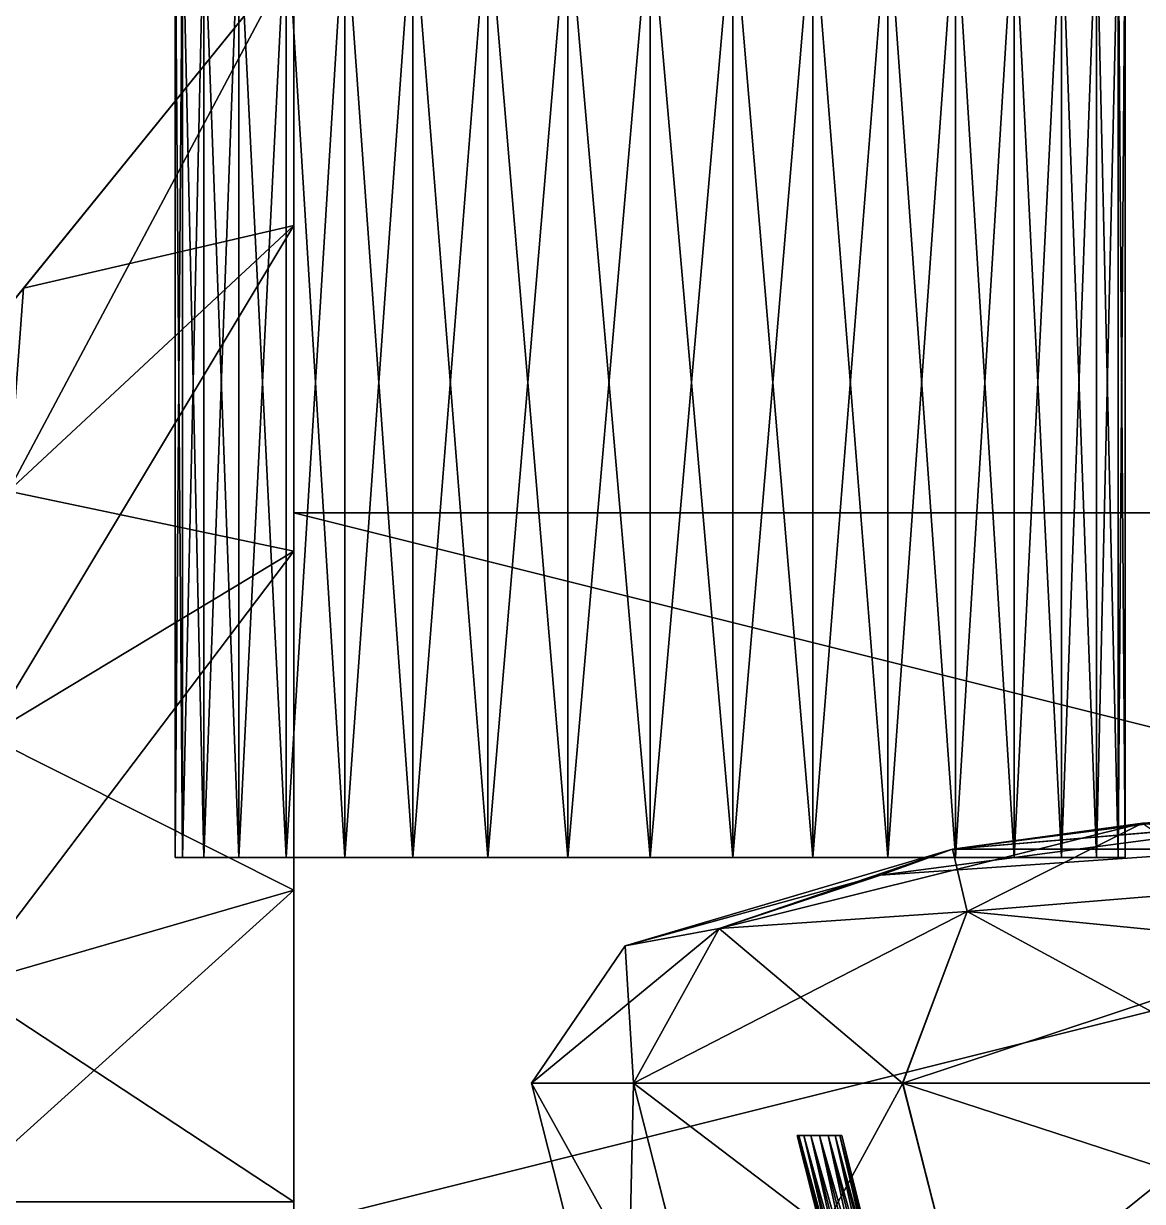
# Model space of a CAD drawing. Header units: metres. Extents: x -1.08 to 1.08, y -0.87 to 1.76.
# Drawn here: x -0.7138 to -0.2428, y -0.0498 to 0.446 of the extents above; entities that cross this region are included whole.
import ezdxf

# ---------------------------------------------------------------- set-up
doc = ezdxf.new("R2010")
doc.units = ezdxf.units.M

msp = doc.modelspace()

# ---------------------------------------------------------------- linework, layer by layer
at = {"layer": 'Body'}
for points in [[(-0.83763, 0.18187, -0.02937), (-0.83763, 0.18187, -0.17062), (-0.6, 0.475, -0.1)], [(-0.6, 0.475, -0.05234), (-0.71383, 0.33458, -0.00789), (-0.83763, 0.18187, -0.02937)], [(-0.6, 0.475, -0.05234), (-0.83763, 0.18187, -0.02937), (-0.6, 0.475, -0.1)], [(-0.6, 0.475, -0.1), (-0.83763, 0.18187, -0.17062), (-0.6, 0.475, -0.14766)], [(-0.6, 0.475, -0.14766), (-0.83763, 0.18187, -0.17062), (-0.71383, 0.33458, -0.19211)], [(-0.6, 0.475, 0), (-0.72019, 0.2491, -0.00789), (-0.71383, 0.33458, -0.00789)], [(-0.6, 0.475, 0), (-0.6, 0.36091, 0), (-0.72019, 0.2491, -0.00789)], [(-0.71383, 0.33458, -0.19211), (-0.6, 0.36091, -0.2), (-0.6, 0.475, -0.2)], [(-0.6, 0.475, -0.2), (-0.6, 0.475, -0.14766), (-0.71383, 0.33458, -0.19211)], [(-0.6, 0.475, 0), (-0.71383, 0.33458, -0.00789), (-0.6, 0.475, -0.05234)], [(-0.6, 0.475, -0.05234), (-0.6, 0.36091, 0), (-0.6, 0.475, 0)], [(-0.6, 0.475, -0.05234), (-0.6, 0.36091, -0.05234), (-0.6, 0.36091, 0)], [(-0.6, 0.475, -0.1), (-0.6, 0.36091, -0.05234), (-0.6, 0.475, -0.05234)], [(-0.6, 0.475, -0.1), (-0.6, 0.36091, -0.1), (-0.6, 0.36091, -0.05234)], [(-0.6, 0.475, -0.14766), (-0.6, 0.36091, -0.1), (-0.6, 0.475, -0.1)], [(-0.6, 0.475, -0.14766), (-0.6, 0.36091, -0.14766), (-0.6, 0.36091, -0.1)], [(-0.6, 0.475, -0.2), (-0.6, 0.36091, -0.14766), (-0.6, 0.475, -0.14766)], [(-0.6, 0.475, -0.2), (-0.6, 0.36091, -0.2), (-0.6, 0.36091, -0.14766)], [(-0.6, 0.36091, 0), (-0.72925, 0.14604, -0.00789), (-0.72019, 0.2491, -0.00789)], [(-0.6, 0.36091, 0), (-0.6, 0.22395, 0), (-0.72925, 0.14604, -0.00789)], [(-0.71383, 0.33458, -0.19211), (-0.72019, 0.2491, -0.19211), (-0.6, 0.36091, -0.2)], [(-0.72019, 0.2491, -0.19211), (-0.6, 0.22395, -0.2), (-0.6, 0.36091, -0.2)], [(-0.6, 0.36091, -0.05234), (-0.6, 0.22395, 0), (-0.6, 0.36091, 0)], [(-0.6, 0.36091, -0.05234), (-0.6, 0.22395, -0.05234), (-0.6, 0.22395, 0)], [(-0.6, 0.36091, -0.1), (-0.6, 0.22395, -0.05234), (-0.6, 0.36091, -0.05234)], [(-0.6, 0.36091, -0.1), (-0.6, 0.22395, -0.1), (-0.6, 0.22395, -0.05234)], [(-0.6, 0.36091, -0.14766), (-0.6, 0.22395, -0.1), (-0.6, 0.36091, -0.1)], [(-0.6, 0.36091, -0.14766), (-0.6, 0.22395, -0.14766), (-0.6, 0.22395, -0.1)], [(-0.6, 0.36091, -0.2), (-0.6, 0.22395, -0.14766), (-0.6, 0.36091, -0.14766)], [(-0.6, 0.36091, -0.2), (-0.6, 0.22395, -0.2), (-0.6, 0.22395, -0.14766)], [(-0.83763, 0.18187, -0.17062), (-0.72019, 0.2491, -0.19211), (-0.71383, 0.33458, -0.19211)], [(-0.72019, 0.2491, -0.19211), (-0.72925, 0.14604, -0.19211), (-0.6, 0.22395, -0.2)], [(-0.6, 0.22395, 0), (-0.73854, 0.04111, -0.00789), (-0.72925, 0.14604, -0.00789)], [(-0.6, 0.22395, 0), (-0.6, 0.08126, 0), (-0.73854, 0.04111, -0.00789)], [(-0.72925, 0.14604, -0.19211), (-0.6, 0.08126, -0.2), (-0.6, 0.22395, -0.2)], [(-0.6, 0.22395, -0.05234), (-0.6, 0.08126, 0), (-0.6, 0.22395, 0)], [(-0.6, 0.22395, -0.05234), (-0.6, 0.08126, -0.05234), (-0.6, 0.08126, 0)], [(-0.6, 0.22395, -0.1), (-0.6, 0.08126, -0.05234), (-0.6, 0.22395, -0.05234)], [(-0.6, 0.22395, -0.1), (-0.6, 0.08126, -0.1), (-0.6, 0.08126, -0.05234)], [(-0.6, 0.22395, -0.14766), (-0.6, 0.08126, -0.1), (-0.6, 0.22395, -0.1)], [(-0.6, 0.22395, -0.14766), (-0.6, 0.08126, -0.14766), (-0.6, 0.08126, -0.1)], [(-0.6, 0.22395, -0.2), (-0.6, 0.08126, -0.14766), (-0.6, 0.22395, -0.14766)], [(-0.6, 0.22395, -0.2), (-0.6, 0.08126, -0.2), (-0.6, 0.08126, -0.14766)], [(-0.72925, 0.14604, -0.19211), (-0.73854, 0.04111, -0.19211), (-0.6, 0.08126, -0.2)], [(-0.6, 0.08126, 0), (-0.74561, -0.05, -0.00789), (-0.73854, 0.04111, -0.00789)], [(-0.6, 0.08126, 0), (-0.6, -0.05, 0), (-0.74561, -0.05, -0.00789)], [(-0.73854, 0.04111, -0.19211), (-0.6, -0.05, -0.2), (-0.6, 0.08126, -0.2)], [(-0.6, 0.08126, -0.05234), (-0.6, -0.05, 0), (-0.6, 0.08126, 0)], [(-0.6, 0.08126, -0.05234), (-0.6, -0.05, -0.05234), (-0.6, -0.05, 0)], [(-0.6, 0.08126, -0.1), (-0.6, -0.05, -0.05234), (-0.6, 0.08126, -0.05234)], [(-0.6, 0.08126, -0.1), (-0.6, -0.05, -0.1), (-0.6, -0.05, -0.05234)], [(-0.6, 0.08126, -0.14766), (-0.6, -0.05, -0.1), (-0.6, 0.08126, -0.1)], [(-0.6, 0.08126, -0.14766), (-0.6, -0.05, -0.14766), (-0.6, -0.05, -0.1)], [(-0.6, 0.08126, -0.2), (-0.6, -0.05, -0.14766), (-0.6, 0.08126, -0.14766)], [(-0.6, 0.08126, -0.2), (-0.6, -0.05, -0.2), (-0.6, -0.05, -0.14766)], [(-0.73854, 0.04111, -0.19211), (-0.74561, -0.05, -0.19211), (-0.6, -0.05, -0.2)]]:
    msp.add_3dface(points, dxfattribs=at)
at = {"layer": 'Cube'}
for points in [[(-0.6, 0.24, 0), (0.6, -0.06, 0), (-0.6, -0.06, 0)], [(-0.6, 0.24, 0), (0.6, 0.24, 0), (0.6, -0.06, 0)], [(-0.6, -0.06, -0.2), (-0.6, 0.24, 0), (-0.6, -0.06, 0)], [(-0.6, -0.06, -0.2), (-0.6, 0.24, -0.2), (-0.6, 0.24, 0)], [(0.6, 0.24, -0.2), (-0.6, 0.24, 0), (-0.6, 0.24, -0.2)], [(0.6, 0.24, -0.2), (0.6, 0.24, 0), (-0.6, 0.24, 0)], [(-0.6, -0.06, -0.2), (0.6, 0.24, -0.2), (-0.6, 0.24, -0.2)], [(-0.6, -0.06, -0.2), (0.6, -0.06, -0.2), (0.6, 0.24, -0.2)]]:
    msp.add_3dface(points, dxfattribs=at)
at = {"layer": 'Cylinder 13'}
for points in [[(-0.65, 0.095, -0.3), (-0.64696, 0.495, -0.26527), (-0.64696, 0.095, -0.26527)], [(-0.65, 0.095, -0.3), (-0.65, 0.495, -0.3), (-0.64696, 0.495, -0.26527)], [(-0.64696, 0.095, -0.33473), (-0.65, 0.495, -0.3), (-0.65, 0.095, -0.3)], [(-0.64696, 0.095, -0.33473), (-0.64696, 0.495, -0.33473), (-0.65, 0.495, -0.3)], [(-0.64696, 0.095, -0.26527), (-0.63794, 0.495, -0.2316), (-0.63794, 0.095, -0.2316)], [(-0.64696, 0.095, -0.26527), (-0.64696, 0.495, -0.26527), (-0.63794, 0.495, -0.2316)], [(-0.63794, 0.095, -0.3684), (-0.64696, 0.495, -0.33473), (-0.64696, 0.095, -0.33473)], [(-0.63794, 0.095, -0.3684), (-0.63794, 0.495, -0.3684), (-0.64696, 0.495, -0.33473)], [(-0.63794, 0.095, -0.2316), (-0.62321, 0.495, -0.2), (-0.6232, 0.095, -0.2)], [(-0.63794, 0.095, -0.2316), (-0.63794, 0.495, -0.2316), (-0.62321, 0.495, -0.2)], [(-0.6232, 0.095, -0.4), (-0.63794, 0.495, -0.3684), (-0.63794, 0.095, -0.3684)], [(-0.6232, 0.095, -0.4), (-0.62321, 0.495, -0.4), (-0.63794, 0.495, -0.3684)], [(-0.6232, 0.095, -0.2), (-0.62321, 0.495, -0.2), (-0.60321, 0.495, -0.17144)], [(-0.60321, 0.095, -0.42856), (-0.62321, 0.495, -0.4), (-0.6232, 0.095, -0.4)], [(-0.60321, 0.095, -0.42856), (-0.60321, 0.495, -0.42856), (-0.62321, 0.495, -0.4)], [(-0.6232, 0.095, -0.2), (-0.60321, 0.495, -0.17144), (-0.60321, 0.095, -0.17144)], [(-0.60321, 0.095, -0.17144), (-0.57856, 0.495, -0.14679), (-0.57856, 0.095, -0.14679)], [(-0.60321, 0.095, -0.17144), (-0.60321, 0.495, -0.17144), (-0.57856, 0.495, -0.14679)], [(-0.57856, 0.095, -0.45321), (-0.60321, 0.495, -0.42856), (-0.60321, 0.095, -0.42856)], [(-0.57856, 0.095, -0.45321), (-0.57856, 0.495, -0.45321), (-0.60321, 0.495, -0.42856)], [(-0.57856, 0.095, -0.14679), (-0.55, 0.495, -0.12679), (-0.55, 0.095, -0.12679)], [(-0.57856, 0.095, -0.14679), (-0.57856, 0.495, -0.14679), (-0.55, 0.495, -0.12679)], [(-0.55, 0.095, -0.47321), (-0.57856, 0.495, -0.45321), (-0.57856, 0.095, -0.45321)], [(-0.55, 0.095, -0.47321), (-0.55, 0.495, -0.47321), (-0.57856, 0.495, -0.45321)], [(-0.55, 0.095, -0.12679), (-0.5184, 0.495, -0.11206), (-0.5184, 0.095, -0.11206)], [(-0.55, 0.095, -0.12679), (-0.55, 0.495, -0.12679), (-0.5184, 0.495, -0.11206)], [(-0.5184, 0.095, -0.48794), (-0.55, 0.495, -0.47321), (-0.55, 0.095, -0.47321)], [(-0.5184, 0.095, -0.48794), (-0.5184, 0.495, -0.48794), (-0.55, 0.495, -0.47321)], [(-0.5184, 0.095, -0.11206), (-0.48473, 0.495, -0.10304), (-0.48473, 0.095, -0.10304)], [(-0.5184, 0.095, -0.11206), (-0.5184, 0.495, -0.11206), (-0.48473, 0.495, -0.10304)], [(-0.48473, 0.095, -0.49696), (-0.5184, 0.495, -0.48794), (-0.5184, 0.095, -0.48794)], [(-0.48473, 0.095, -0.49696), (-0.48473, 0.495, -0.49696), (-0.5184, 0.495, -0.48794)], [(-0.48473, 0.095, -0.10304), (-0.45, 0.495, -0.1), (-0.45, 0.095, -0.1)], [(-0.48473, 0.095, -0.10304), (-0.48473, 0.495, -0.10304), (-0.45, 0.495, -0.1)], [(-0.45, 0.095, -0.5), (-0.48473, 0.495, -0.49696), (-0.48473, 0.095, -0.49696)], [(-0.45, 0.095, -0.5), (-0.45, 0.495, -0.5), (-0.48473, 0.495, -0.49696)], [(-0.41527, 0.095, -0.49696), (-0.45, 0.495, -0.5), (-0.45, 0.095, -0.5)], [(-0.41527, 0.095, -0.49696), (-0.41527, 0.495, -0.49696), (-0.45, 0.495, -0.5)], [(-0.45, 0.095, -0.1), (-0.41527, 0.495, -0.10304), (-0.41527, 0.095, -0.10304)], [(-0.45, 0.095, -0.1), (-0.45, 0.495, -0.1), (-0.41527, 0.495, -0.10304)], [(-0.3816, 0.095, -0.48794), (-0.41527, 0.495, -0.49696), (-0.41527, 0.095, -0.49696)], [(-0.3816, 0.095, -0.48794), (-0.3816, 0.495, -0.48794), (-0.41527, 0.495, -0.49696)], [(-0.41527, 0.095, -0.10304), (-0.3816, 0.495, -0.11206), (-0.3816, 0.095, -0.11206)], [(-0.41527, 0.095, -0.10304), (-0.41527, 0.495, -0.10304), (-0.3816, 0.495, -0.11206)], [(-0.35, 0.095, -0.47321), (-0.3816, 0.495, -0.48794), (-0.3816, 0.095, -0.48794)], [(-0.35, 0.095, -0.47321), (-0.35, 0.495, -0.47321), (-0.3816, 0.495, -0.48794)], [(-0.3816, 0.095, -0.11206), (-0.35, 0.495, -0.12679), (-0.35, 0.095, -0.12679)], [(-0.3816, 0.095, -0.11206), (-0.3816, 0.495, -0.11206), (-0.35, 0.495, -0.12679)], [(-0.32144, 0.095, -0.45321), (-0.35, 0.495, -0.47321), (-0.35, 0.095, -0.47321)], [(-0.32144, 0.095, -0.45321), (-0.32144, 0.495, -0.45321), (-0.35, 0.495, -0.47321)], [(-0.35, 0.095, -0.12679), (-0.32144, 0.495, -0.14679), (-0.32144, 0.095, -0.14679)], [(-0.35, 0.095, -0.12679), (-0.35, 0.495, -0.12679), (-0.32144, 0.495, -0.14679)], [(-0.29679, 0.095, -0.42856), (-0.32144, 0.495, -0.45321), (-0.32144, 0.095, -0.45321)], [(-0.29679, 0.095, -0.42856), (-0.29679, 0.495, -0.42856), (-0.32144, 0.495, -0.45321)], [(-0.32144, 0.095, -0.14679), (-0.29679, 0.495, -0.17144), (-0.29679, 0.095, -0.17144)], [(-0.32144, 0.095, -0.14679), (-0.32144, 0.495, -0.14679), (-0.29679, 0.495, -0.17144)], [(-0.27679, 0.095, -0.4), (-0.29679, 0.495, -0.42856), (-0.29679, 0.095, -0.42856)], [(-0.27679, 0.095, -0.4), (-0.27679, 0.495, -0.4), (-0.29679, 0.495, -0.42856)], [(-0.29679, 0.095, -0.17144), (-0.27679, 0.495, -0.2), (-0.27679, 0.095, -0.2)], [(-0.29679, 0.095, -0.17144), (-0.29679, 0.495, -0.17144), (-0.27679, 0.495, -0.2)], [(-0.26206, 0.095, -0.3684), (-0.27679, 0.495, -0.4), (-0.27679, 0.095, -0.4)], [(-0.26206, 0.095, -0.3684), (-0.26206, 0.495, -0.3684), (-0.27679, 0.495, -0.4)], [(-0.27679, 0.095, -0.2), (-0.26206, 0.495, -0.2316), (-0.26206, 0.095, -0.2316)], [(-0.27679, 0.095, -0.2), (-0.27679, 0.495, -0.2), (-0.26206, 0.495, -0.2316)], [(-0.25304, 0.095, -0.33473), (-0.26206, 0.495, -0.3684), (-0.26206, 0.095, -0.3684)], [(-0.25304, 0.095, -0.33473), (-0.25304, 0.495, -0.33473), (-0.26206, 0.495, -0.3684)], [(-0.26206, 0.095, -0.2316), (-0.25304, 0.495, -0.26527), (-0.25304, 0.095, -0.26527)], [(-0.26206, 0.095, -0.2316), (-0.26206, 0.495, -0.2316), (-0.25304, 0.495, -0.26527)], [(-0.25, 0.095, -0.3), (-0.25304, 0.495, -0.33473), (-0.25304, 0.095, -0.33473)], [(-0.25, 0.095, -0.3), (-0.25, 0.495, -0.3), (-0.25304, 0.495, -0.33473)], [(-0.25304, 0.095, -0.26527), (-0.25, 0.495, -0.3), (-0.25, 0.095, -0.3)], [(-0.25304, 0.095, -0.26527), (-0.25304, 0.495, -0.26527), (-0.25, 0.495, -0.3)], [(-0.45, 0.095, -0.3), (-0.65, 0.095, -0.3), (-0.64696, 0.095, -0.26527)], [(-0.65, 0.095, -0.3), (-0.64696, 0.095, -0.26527), (-0.64696, 0.095, -0.26527)], [(-0.65, 0.095, -0.3), (-0.65, 0.095, -0.3), (-0.64696, 0.095, -0.26527)], [(-0.45, 0.095, -0.3), (-0.65, 0.095, -0.3), (-0.45, 0.095, -0.3)], [(-0.45, 0.095, -0.3), (-0.64696, 0.095, -0.33473), (-0.65, 0.095, -0.3)], [(-0.64696, 0.095, -0.33473), (-0.65, 0.095, -0.3), (-0.65, 0.095, -0.3)], [(-0.64696, 0.095, -0.33473), (-0.64696, 0.095, -0.33473), (-0.65, 0.095, -0.3)], [(-0.45, 0.095, -0.3), (-0.64696, 0.095, -0.26527), (-0.63794, 0.095, -0.2316)], [(-0.64696, 0.095, -0.26527), (-0.63794, 0.095, -0.2316), (-0.63794, 0.095, -0.2316)], [(-0.64696, 0.095, -0.26527), (-0.64696, 0.095, -0.26527), (-0.63794, 0.095, -0.2316)], [(-0.45, 0.095, -0.3), (-0.64696, 0.095, -0.26527), (-0.45, 0.095, -0.3)], [(-0.45, 0.095, -0.3), (-0.64696, 0.095, -0.33473), (-0.45, 0.095, -0.3)], [(-0.45, 0.095, -0.3), (-0.63794, 0.095, -0.3684), (-0.64696, 0.095, -0.33473)], [(-0.63794, 0.095, -0.3684), (-0.64696, 0.095, -0.33473), (-0.64696, 0.095, -0.33473)], [(-0.63794, 0.095, -0.3684), (-0.63794, 0.095, -0.3684), (-0.64696, 0.095, -0.33473)], [(-0.45, 0.095, -0.3), (-0.63794, 0.095, -0.2316), (-0.6232, 0.095, -0.2)], [(-0.63794, 0.095, -0.2316), (-0.6232, 0.095, -0.2), (-0.6232, 0.095, -0.2)], [(-0.63794, 0.095, -0.2316), (-0.63794, 0.095, -0.2316), (-0.6232, 0.095, -0.2)], [(-0.45, 0.095, -0.3), (-0.63794, 0.095, -0.2316), (-0.45, 0.095, -0.3)], [(-0.45, 0.095, -0.3), (-0.63794, 0.095, -0.3684), (-0.45, 0.095, -0.3)], [(-0.45, 0.095, -0.3), (-0.6232, 0.095, -0.4), (-0.63794, 0.095, -0.3684)], [(-0.6232, 0.095, -0.4), (-0.63794, 0.095, -0.3684), (-0.63794, 0.095, -0.3684)], [(-0.6232, 0.095, -0.4), (-0.6232, 0.095, -0.4), (-0.63794, 0.095, -0.3684)], [(-0.45, 0.095, -0.3), (-0.6232, 0.095, -0.2), (-0.60321, 0.095, -0.17144)], [(-0.6232, 0.095, -0.2), (-0.60321, 0.095, -0.17144), (-0.60321, 0.095, -0.17144)], [(-0.6232, 0.095, -0.2), (-0.6232, 0.095, -0.2), (-0.60321, 0.095, -0.17144)], [(-0.45, 0.095, -0.3), (-0.6232, 0.095, -0.2), (-0.45, 0.095, -0.3)], [(-0.45, 0.095, -0.3), (-0.6232, 0.095, -0.4), (-0.45, 0.095, -0.3)], [(-0.45, 0.095, -0.3), (-0.60321, 0.095, -0.42856), (-0.6232, 0.095, -0.4)], [(-0.60321, 0.095, -0.42856), (-0.6232, 0.095, -0.4), (-0.6232, 0.095, -0.4)], [(-0.60321, 0.095, -0.42856), (-0.60321, 0.095, -0.42856), (-0.6232, 0.095, -0.4)], [(-0.45, 0.095, -0.3), (-0.60321, 0.095, -0.17144), (-0.57856, 0.095, -0.14679)], [(-0.60321, 0.095, -0.17144), (-0.57856, 0.095, -0.14679), (-0.57856, 0.095, -0.14679)], [(-0.60321, 0.095, -0.17144), (-0.60321, 0.095, -0.17144), (-0.57856, 0.095, -0.14679)], [(-0.45, 0.095, -0.3), (-0.60321, 0.095, -0.17144), (-0.45, 0.095, -0.3)], [(-0.45, 0.095, -0.3), (-0.60321, 0.095, -0.42856), (-0.45, 0.095, -0.3)], [(-0.45, 0.095, -0.3), (-0.57856, 0.095, -0.45321), (-0.60321, 0.095, -0.42856)], [(-0.57856, 0.095, -0.45321), (-0.60321, 0.095, -0.42856), (-0.60321, 0.095, -0.42856)], [(-0.57856, 0.095, -0.45321), (-0.57856, 0.095, -0.45321), (-0.60321, 0.095, -0.42856)], [(-0.45, 0.095, -0.3), (-0.57856, 0.095, -0.14679), (-0.55, 0.095, -0.12679)], [(-0.57856, 0.095, -0.14679), (-0.55, 0.095, -0.12679), (-0.55, 0.095, -0.12679)], [(-0.57856, 0.095, -0.14679), (-0.57856, 0.095, -0.14679), (-0.55, 0.095, -0.12679)], [(-0.45, 0.095, -0.3), (-0.57856, 0.095, -0.14679), (-0.45, 0.095, -0.3)], [(-0.45, 0.095, -0.3), (-0.57856, 0.095, -0.45321), (-0.45, 0.095, -0.3)], [(-0.45, 0.095, -0.3), (-0.55, 0.095, -0.47321), (-0.57856, 0.095, -0.45321)], [(-0.55, 0.095, -0.47321), (-0.57856, 0.095, -0.45321), (-0.57856, 0.095, -0.45321)], [(-0.55, 0.095, -0.47321), (-0.55, 0.095, -0.47321), (-0.57856, 0.095, -0.45321)], [(-0.45, 0.095, -0.3), (-0.55, 0.095, -0.12679), (-0.5184, 0.095, -0.11206)], [(-0.55, 0.095, -0.12679), (-0.5184, 0.095, -0.11206), (-0.5184, 0.095, -0.11206)], [(-0.55, 0.095, -0.12679), (-0.55, 0.095, -0.12679), (-0.5184, 0.095, -0.11206)], [(-0.45, 0.095, -0.3), (-0.55, 0.095, -0.12679), (-0.45, 0.095, -0.3)], [(-0.45, 0.095, -0.3), (-0.55, 0.095, -0.47321), (-0.45, 0.095, -0.3)], [(-0.45, 0.095, -0.3), (-0.5184, 0.095, -0.48794), (-0.55, 0.095, -0.47321)], [(-0.5184, 0.095, -0.48794), (-0.55, 0.095, -0.47321), (-0.55, 0.095, -0.47321)], [(-0.5184, 0.095, -0.48794), (-0.5184, 0.095, -0.48794), (-0.55, 0.095, -0.47321)], [(-0.45, 0.095, -0.3), (-0.5184, 0.095, -0.11206), (-0.48473, 0.095, -0.10304)], [(-0.5184, 0.095, -0.11206), (-0.48473, 0.095, -0.10304), (-0.48473, 0.095, -0.10304)], [(-0.5184, 0.095, -0.11206), (-0.5184, 0.095, -0.11206), (-0.48473, 0.095, -0.10304)], [(-0.45, 0.095, -0.3), (-0.5184, 0.095, -0.11206), (-0.45, 0.095, -0.3)], [(-0.45, 0.095, -0.3), (-0.5184, 0.095, -0.48794), (-0.45, 0.095, -0.3)], [(-0.45, 0.095, -0.3), (-0.48473, 0.095, -0.49696), (-0.5184, 0.095, -0.48794)], [(-0.48473, 0.095, -0.49696), (-0.5184, 0.095, -0.48794), (-0.5184, 0.095, -0.48794)], [(-0.48473, 0.095, -0.49696), (-0.48473, 0.095, -0.49696), (-0.5184, 0.095, -0.48794)], [(-0.45, 0.095, -0.3), (-0.48473, 0.095, -0.10304), (-0.45, 0.095, -0.1)], [(-0.48473, 0.095, -0.10304), (-0.45, 0.095, -0.1), (-0.45, 0.095, -0.1)], [(-0.48473, 0.095, -0.10304), (-0.48473, 0.095, -0.10304), (-0.45, 0.095, -0.1)], [(-0.45, 0.095, -0.3), (-0.48473, 0.095, -0.10304), (-0.45, 0.095, -0.3)], [(-0.45, 0.095, -0.3), (-0.48473, 0.095, -0.49696), (-0.45, 0.095, -0.3)], [(-0.45, 0.095, -0.3), (-0.45, 0.095, -0.5), (-0.48473, 0.095, -0.49696)], [(-0.45, 0.095, -0.5), (-0.48473, 0.095, -0.49696), (-0.48473, 0.095, -0.49696)], [(-0.45, 0.095, -0.5), (-0.45, 0.095, -0.5), (-0.48473, 0.095, -0.49696)], [(-0.45, 0.095, -0.3), (-0.45, 0.095, -0.1), (-0.45, 0.095, -0.3)], [(-0.45, 0.095, -0.3), (-0.45, 0.095, -0.5), (-0.45, 0.095, -0.3)], [(-0.45, 0.095, -0.3), (-0.41527, 0.095, -0.49696), (-0.45, 0.095, -0.5)], [(-0.41527, 0.095, -0.49696), (-0.45, 0.095, -0.5), (-0.45, 0.095, -0.5)], [(-0.41527, 0.095, -0.49696), (-0.41527, 0.095, -0.49696), (-0.45, 0.095, -0.5)], [(-0.45, 0.095, -0.3), (-0.41527, 0.095, -0.49696), (-0.45, 0.095, -0.3)], [(-0.45, 0.095, -0.3), (-0.3816, 0.095, -0.48794), (-0.41527, 0.095, -0.49696)], [(-0.45, 0.095, -0.3), (-0.3816, 0.095, -0.48794), (-0.45, 0.095, -0.3)], [(-0.45, 0.095, -0.3), (-0.35, 0.095, -0.47321), (-0.3816, 0.095, -0.48794)], [(-0.45, 0.095, -0.3), (-0.35, 0.095, -0.47321), (-0.45, 0.095, -0.3)], [(-0.45, 0.095, -0.3), (-0.32144, 0.095, -0.45321), (-0.35, 0.095, -0.47321)], [(-0.45, 0.095, -0.3), (-0.32144, 0.095, -0.45321), (-0.45, 0.095, -0.3)], [(-0.45, 0.095, -0.3), (-0.29679, 0.095, -0.42856), (-0.32144, 0.095, -0.45321)], [(-0.45, 0.095, -0.3), (-0.29679, 0.095, -0.42856), (-0.45, 0.095, -0.3)], [(-0.45, 0.095, -0.3), (-0.27679, 0.095, -0.4), (-0.29679, 0.095, -0.42856)], [(-0.45, 0.095, -0.3), (-0.27679, 0.095, -0.4), (-0.45, 0.095, -0.3)], [(-0.45, 0.095, -0.3), (-0.26206, 0.095, -0.3684), (-0.27679, 0.095, -0.4)], [(-0.45, 0.095, -0.3), (-0.26206, 0.095, -0.3684), (-0.45, 0.095, -0.3)], [(-0.45, 0.095, -0.3), (-0.25304, 0.095, -0.33473), (-0.26206, 0.095, -0.3684)], [(-0.45, 0.095, -0.3), (-0.25304, 0.095, -0.33473), (-0.45, 0.095, -0.3)], [(-0.45, 0.095, -0.3), (-0.25, 0.095, -0.3), (-0.25304, 0.095, -0.33473)], [(-0.45, 0.095, -0.3), (-0.25, 0.095, -0.3), (-0.45, 0.095, -0.3)], [(-0.45, 0.095, -0.3), (-0.25304, 0.095, -0.26527), (-0.25, 0.095, -0.3)], [(-0.45, 0.095, -0.3), (-0.25304, 0.095, -0.26527), (-0.45, 0.095, -0.3)], [(-0.45, 0.095, -0.3), (-0.26206, 0.095, -0.2316), (-0.25304, 0.095, -0.26527)], [(-0.45, 0.095, -0.3), (-0.26206, 0.095, -0.2316), (-0.45, 0.095, -0.3)], [(-0.45, 0.095, -0.3), (-0.27679, 0.095, -0.2), (-0.26206, 0.095, -0.2316)], [(-0.45, 0.095, -0.3), (-0.27679, 0.095, -0.2), (-0.45, 0.095, -0.3)], [(-0.45, 0.095, -0.3), (-0.29679, 0.095, -0.17144), (-0.27679, 0.095, -0.2)], [(-0.45, 0.095, -0.3), (-0.29679, 0.095, -0.17144), (-0.45, 0.095, -0.3)], [(-0.45, 0.095, -0.3), (-0.32144, 0.095, -0.14679), (-0.29679, 0.095, -0.17144)], [(-0.45, 0.095, -0.3), (-0.32144, 0.095, -0.14679), (-0.45, 0.095, -0.3)], [(-0.45, 0.095, -0.3), (-0.35, 0.095, -0.12679), (-0.32144, 0.095, -0.14679)], [(-0.45, 0.095, -0.3), (-0.35, 0.095, -0.12679), (-0.45, 0.095, -0.3)], [(-0.45, 0.095, -0.3), (-0.3816, 0.095, -0.11206), (-0.35, 0.095, -0.12679)], [(-0.45, 0.095, -0.3), (-0.3816, 0.095, -0.11206), (-0.45, 0.095, -0.3)], [(-0.45, 0.095, -0.3), (-0.41527, 0.095, -0.10304), (-0.3816, 0.095, -0.11206)], [(-0.45, 0.095, -0.3), (-0.41527, 0.095, -0.10304), (-0.45, 0.095, -0.3)], [(-0.45, 0.095, -0.3), (-0.45, 0.095, -0.1), (-0.41527, 0.095, -0.10304)], [(-0.45, 0.095, -0.1), (-0.41527, 0.095, -0.10304), (-0.41527, 0.095, -0.10304)], [(-0.45, 0.095, -0.1), (-0.45, 0.095, -0.1), (-0.41527, 0.095, -0.10304)], [(-0.3816, 0.095, -0.48794), (-0.41527, 0.095, -0.49696), (-0.41527, 0.095, -0.49696)], [(-0.3816, 0.095, -0.48794), (-0.3816, 0.095, -0.48794), (-0.41527, 0.095, -0.49696)], [(-0.41527, 0.095, -0.10304), (-0.3816, 0.095, -0.11206), (-0.3816, 0.095, -0.11206)], [(-0.41527, 0.095, -0.10304), (-0.41527, 0.095, -0.10304), (-0.3816, 0.095, -0.11206)], [(-0.35, 0.095, -0.47321), (-0.3816, 0.095, -0.48794), (-0.3816, 0.095, -0.48794)], [(-0.35, 0.095, -0.47321), (-0.35, 0.095, -0.47321), (-0.3816, 0.095, -0.48794)], [(-0.3816, 0.095, -0.11206), (-0.35, 0.095, -0.12679), (-0.35, 0.095, -0.12679)], [(-0.3816, 0.095, -0.11206), (-0.3816, 0.095, -0.11206), (-0.35, 0.095, -0.12679)], [(-0.32144, 0.095, -0.45321), (-0.35, 0.095, -0.47321), (-0.35, 0.095, -0.47321)], [(-0.32144, 0.095, -0.45321), (-0.32144, 0.095, -0.45321), (-0.35, 0.095, -0.47321)], [(-0.35, 0.095, -0.12679), (-0.32144, 0.095, -0.14679), (-0.32144, 0.095, -0.14679)], [(-0.35, 0.095, -0.12679), (-0.35, 0.095, -0.12679), (-0.32144, 0.095, -0.14679)], [(-0.29679, 0.095, -0.42856), (-0.32144, 0.095, -0.45321), (-0.32144, 0.095, -0.45321)], [(-0.29679, 0.095, -0.42856), (-0.29679, 0.095, -0.42856), (-0.32144, 0.095, -0.45321)], [(-0.32144, 0.095, -0.14679), (-0.29679, 0.095, -0.17144), (-0.29679, 0.095, -0.17144)], [(-0.32144, 0.095, -0.14679), (-0.32144, 0.095, -0.14679), (-0.29679, 0.095, -0.17144)], [(-0.27679, 0.095, -0.4), (-0.29679, 0.095, -0.42856), (-0.29679, 0.095, -0.42856)], [(-0.27679, 0.095, -0.4), (-0.27679, 0.095, -0.4), (-0.29679, 0.095, -0.42856)], [(-0.29679, 0.095, -0.17144), (-0.27679, 0.095, -0.2), (-0.27679, 0.095, -0.2)], [(-0.29679, 0.095, -0.17144), (-0.29679, 0.095, -0.17144), (-0.27679, 0.095, -0.2)], [(-0.26206, 0.095, -0.3684), (-0.27679, 0.095, -0.4), (-0.27679, 0.095, -0.4)], [(-0.26206, 0.095, -0.3684), (-0.26206, 0.095, -0.3684), (-0.27679, 0.095, -0.4)], [(-0.27679, 0.095, -0.2), (-0.26206, 0.095, -0.2316), (-0.26206, 0.095, -0.2316)], [(-0.27679, 0.095, -0.2), (-0.27679, 0.095, -0.2), (-0.26206, 0.095, -0.2316)], [(-0.25304, 0.095, -0.33473), (-0.26206, 0.095, -0.3684), (-0.26206, 0.095, -0.3684)], [(-0.25304, 0.095, -0.33473), (-0.25304, 0.095, -0.33473), (-0.26206, 0.095, -0.3684)], [(-0.26206, 0.095, -0.2316), (-0.25304, 0.095, -0.26527), (-0.25304, 0.095, -0.26527)], [(-0.26206, 0.095, -0.2316), (-0.26206, 0.095, -0.2316), (-0.25304, 0.095, -0.26527)], [(-0.25, 0.095, -0.3), (-0.25304, 0.095, -0.33473), (-0.25304, 0.095, -0.33473)], [(-0.25, 0.095, -0.3), (-0.25, 0.095, -0.3), (-0.25304, 0.095, -0.33473)], [(-0.25304, 0.095, -0.26527), (-0.25, 0.095, -0.3), (-0.25, 0.095, -0.3)], [(-0.25304, 0.095, -0.26527), (-0.25304, 0.095, -0.26527), (-0.25, 0.095, -0.3)]]:
    msp.add_3dface(points, dxfattribs=at)
at = {"layer": 'Top section'}
for points in [[(-0.32277, 0.09843, -0.021), (-0.13346, 0.12303, -0.03672), (-0.17745, 0.11073, -0.021)], [(-0.32277, 0.09843, -0.021), (-0.24275, 0.10936, -0.03672), (-0.13346, 0.12303, -0.03672)], [(-0.42096, 0.06503, -0.021), (-0.24275, 0.10936, -0.03672), (-0.32277, 0.09843, -0.021)], [(-0.42096, 0.06503, -0.021), (-0.3166, 0.07225, -0.03672), (-0.24275, 0.10936, -0.03672)], [(-0.35312, 0.0875), (-0.17745, 0.11073, -0.021), (-0.19414, 0.09844)], [(-0.35312, 0.0875), (-0.32277, 0.09843, -0.021), (-0.17745, 0.11073, -0.021)], [(-0.24277, 0.10938, 0.03672), (-0.32278, 0.09844, 0.021), (-0.17746, 0.11074, 0.021)], [(-0.32278, 0.09844, 0.021), (-0.19414, 0.09844), (-0.17746, 0.11074, 0.021)], [(-0.31663, 0.07227, 0.03672), (-0.32278, 0.09844, 0.021), (-0.24277, 0.10938, 0.03672)], [(-0.16911, 0.05781, 0.04658), (-0.31663, 0.07227, 0.03672), (-0.24277, 0.10938, 0.03672)], [(-0.3166, 0.07225, -0.03672), (-0.12964, 0.08748, -0.04658), (-0.24275, 0.10936, -0.03672)], [(-0.46055, 0.05781), (-0.32277, 0.09843, -0.021), (-0.35312, 0.0875)], [(-0.46055, 0.05781), (-0.42096, 0.06503, -0.021), (-0.32277, 0.09843, -0.021)], [(-0.31663, 0.07227, 0.03672), (-0.42097, 0.06504, 0.021), (-0.32278, 0.09844, 0.021)], [(-0.42097, 0.06504, 0.021), (-0.35312, 0.0875), (-0.32278, 0.09844, 0.021)], [(-0.32278, 0.09844, 0.021), (-0.35312, 0.0875), (-0.19414, 0.09844)], [(-0.42097, 0.06504, 0.021), (-0.46055, 0.05781), (-0.35312, 0.0875)], [(-0.3166, 0.07225, -0.03672), (-0.16908, 0.0578, -0.04658), (-0.12964, 0.08748, -0.04658)], [(-0.45702, 0, -0.021), (-0.3166, 0.07225, -0.03672), (-0.42096, 0.06503, -0.021)], [(-0.45702, 0, -0.021), (-0.34372, 0, -0.03672), (-0.3166, 0.07225, -0.03672)], [(-0.34375, 0, 0.03672), (-0.42097, 0.06504, 0.021), (-0.31663, 0.07227, 0.03672)], [(-0.18359, 0, 0.04658), (-0.34375, 0, 0.03672), (-0.31663, 0.07227, 0.03672)], [(-0.34372, 0, -0.03672), (-0.16908, 0.0578, -0.04658), (-0.3166, 0.07225, -0.03672)], [(-0.18359, 0, 0.04658), (-0.31663, 0.07227, 0.03672), (-0.16911, 0.05781, 0.04658)], [(-0.5, 0), (-0.42096, 0.06503, -0.021), (-0.46055, 0.05781)], [(-0.5, 0), (-0.45702, 0, -0.021), (-0.42096, 0.06503, -0.021)], [(-0.45703, 0, 0.021), (-0.46055, 0.05781), (-0.42097, 0.06504, 0.021)], [(-0.34375, 0, 0.03672), (-0.45703, 0, 0.021), (-0.42097, 0.06504, 0.021)], [(-0.45703, 0, 0.021), (-0.5, 0), (-0.46055, 0.05781)], [(-0.34372, 0, -0.03672), (-0.18356, 0, -0.04658), (-0.16908, 0.0578, -0.04658)], [(-0.42097, -0.14197, 0.021), (-0.5, 0), (-0.45703, 0, 0.021)], [(-0.42097, -0.14197, 0.021), (-0.46055, -0.15531), (-0.5, 0)], [(-0.46055, -0.15531), (-0.45702, 0, -0.021), (-0.5, 0)], [(-0.46055, -0.15531), (-0.42096, -0.14196, -0.021), (-0.45702, 0, -0.021)], [(-0.31663, -0.10678, 0.03672), (-0.45703, 0, 0.021), (-0.34375, 0, 0.03672)], [(-0.31663, -0.10678, 0.03672), (-0.42097, -0.14197, 0.021), (-0.45703, 0, 0.021)], [(-0.42096, -0.14196, -0.021), (-0.34372, 0, -0.03672), (-0.45702, 0, -0.021)], [(-0.42096, -0.14196, -0.021), (-0.3166, -0.10677, -0.03672), (-0.34372, 0, -0.03672)], [(-0.16911, -0.05703, 0.04658), (-0.34375, 0, 0.03672), (-0.18359, 0, 0.04658)], [(-0.16911, -0.05703, 0.04658), (-0.31663, -0.10678, 0.03672), (-0.34375, 0, 0.03672)], [(-0.3166, -0.10677, -0.03672), (-0.18356, 0, -0.04658), (-0.34372, 0, -0.03672)], [(-0.3166, -0.10677, -0.03672), (-0.16908, -0.05702, -0.04658), (-0.18356, 0, -0.04658)]]:
    msp.add_3dface(points, dxfattribs=at)
at = {"layer": 'Windows 1'}
for points in [[(-0.38812, -0.022, 0.032), (-0.36009, -0.13021, 0.03079), (-0.38738, -0.022, 0.03079)], [(-0.38812, -0.022, 0.032), (-0.36076, -0.13045, 0.032), (-0.36009, -0.13021, 0.03079)], [(-0.38738, -0.022, 0.03321), (-0.36076, -0.13045, 0.032), (-0.38812, -0.022, 0.032)], [(-0.38738, -0.022, 0.03079), (-0.38738, -0.022, 0.03321), (-0.38812, -0.022, 0.032)], [(-0.38738, -0.022, 0.03079), (-0.35827, -0.12954, 0.02979), (-0.38537, -0.022, 0.02979)], [(-0.38738, -0.022, 0.03079), (-0.36009, -0.13021, 0.03079), (-0.35827, -0.12954, 0.02979)], [(-0.38738, -0.022, 0.03321), (-0.36009, -0.13021, 0.03321), (-0.36076, -0.13045, 0.032)], [(-0.38537, -0.022, 0.03421), (-0.36009, -0.13021, 0.03321), (-0.38738, -0.022, 0.03321)], [(-0.38738, -0.022, 0.03321), (-0.38537, -0.022, 0.02979), (-0.38537, -0.022, 0.03421)], [(-0.38738, -0.022, 0.03079), (-0.38537, -0.022, 0.02979), (-0.38738, -0.022, 0.03321)], [(-0.38537, -0.022, 0.02979), (-0.35559, -0.12855, 0.02912), (-0.38239, -0.022, 0.02912)], [(-0.38537, -0.022, 0.02979), (-0.35827, -0.12954, 0.02979), (-0.35559, -0.12855, 0.02912)], [(-0.38537, -0.022, 0.03421), (-0.35827, -0.12954, 0.03421), (-0.36009, -0.13021, 0.03321)], [(-0.38239, -0.022, 0.03488), (-0.35827, -0.12954, 0.03421), (-0.38537, -0.022, 0.03421)], [(-0.37213, -0.022, 0.03421), (-0.37511, -0.022, 0.03488), (-0.38537, -0.022, 0.03421)], [(-0.37213, -0.022, 0.03421), (-0.38537, -0.022, 0.03421), (-0.37213, -0.022, 0.02979)], [(-0.38537, -0.022, 0.03421), (-0.37511, -0.022, 0.03488), (-0.38239, -0.022, 0.03488)], [(-0.38537, -0.022, 0.03421), (-0.38537, -0.022, 0.02979), (-0.37213, -0.022, 0.02979)], [(-0.38537, -0.022, 0.02979), (-0.38239, -0.022, 0.02912), (-0.37213, -0.022, 0.02979)], [(-0.38239, -0.022, 0.02912), (-0.3523, -0.12735, 0.02888), (-0.37875, -0.022, 0.02888)], [(-0.38239, -0.022, 0.02912), (-0.35559, -0.12855, 0.02912), (-0.3523, -0.12735, 0.02888)], [(-0.38239, -0.022, 0.03488), (-0.35559, -0.12855, 0.03488), (-0.35827, -0.12954, 0.03421)], [(-0.37875, -0.022, 0.03513), (-0.35559, -0.12855, 0.03488), (-0.38239, -0.022, 0.03488)], [(-0.38239, -0.022, 0.03488), (-0.37511, -0.022, 0.03488), (-0.37875, -0.022, 0.03513)], [(-0.38239, -0.022, 0.02912), (-0.37511, -0.022, 0.02912), (-0.37213, -0.022, 0.02979)], [(-0.37511, -0.022, 0.02912), (-0.38239, -0.022, 0.02912), (-0.37875, -0.022, 0.02888)], [(-0.37875, -0.022, 0.03513), (-0.3523, -0.12735, 0.03513), (-0.35559, -0.12855, 0.03488)], [(-0.37511, -0.022, 0.03488), (-0.3523, -0.12735, 0.03513), (-0.37875, -0.022, 0.03513)], [(-0.37875, -0.022, 0.02888), (-0.34902, -0.12614, 0.02912), (-0.37511, -0.022, 0.02912)], [(-0.37875, -0.022, 0.02888), (-0.3523, -0.12735, 0.02888), (-0.34902, -0.12614, 0.02912)], [(-0.37511, -0.022, 0.03488), (-0.34902, -0.12614, 0.03488), (-0.3523, -0.12735, 0.03513)], [(-0.37213, -0.022, 0.03421), (-0.34902, -0.12614, 0.03488), (-0.37511, -0.022, 0.03488)], [(-0.37511, -0.022, 0.02912), (-0.34633, -0.12516, 0.02979), (-0.37213, -0.022, 0.02979)], [(-0.37511, -0.022, 0.02912), (-0.34902, -0.12614, 0.02912), (-0.34633, -0.12516, 0.02979)], [(-0.37213, -0.022, 0.03421), (-0.34633, -0.12516, 0.03421), (-0.34902, -0.12614, 0.03488)], [(-0.37011, -0.022, 0.03321), (-0.34633, -0.12516, 0.03421), (-0.37213, -0.022, 0.03421)], [(-0.37213, -0.022, 0.02979), (-0.34451, -0.12449, 0.03079), (-0.37011, -0.022, 0.03079)], [(-0.37213, -0.022, 0.02979), (-0.34633, -0.12516, 0.02979), (-0.34451, -0.12449, 0.03079)], [(-0.37011, -0.022, 0.03079), (-0.37011, -0.022, 0.03321), (-0.37213, -0.022, 0.03421)], [(-0.37011, -0.022, 0.03079), (-0.37213, -0.022, 0.03421), (-0.37213, -0.022, 0.02979)], [(-0.37011, -0.022, 0.03321), (-0.34451, -0.12449, 0.03321), (-0.34633, -0.12516, 0.03421)], [(-0.36937, -0.022, 0.032), (-0.34451, -0.12449, 0.03321), (-0.37011, -0.022, 0.03321)], [(-0.37011, -0.022, 0.03079), (-0.34385, -0.12424, 0.032), (-0.36937, -0.022, 0.032)], [(-0.37011, -0.022, 0.03079), (-0.34451, -0.12449, 0.03079), (-0.34385, -0.12424, 0.032)], [(-0.37011, -0.022, 0.03321), (-0.37011, -0.022, 0.03079), (-0.36937, -0.022, 0.032)], [(-0.36937, -0.022, 0.032), (-0.34385, -0.12424, 0.032), (-0.34451, -0.12449, 0.03321)]]:
    msp.add_3dface(points, dxfattribs=at)

doc.saveas('drawing.dxf')
